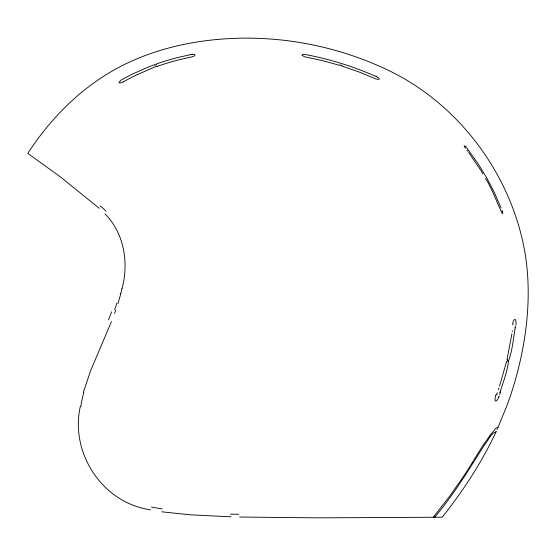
<?xml version="1.0" encoding="UTF-8"?>
<svg xmlns="http://www.w3.org/2000/svg" width="556" height="556" viewBox="0 0 556 556"><rect width="100%" height="100%" fill="white"/><g stroke="black" fill="none" stroke-linecap="round" stroke-linejoin="round"><path stroke-width="0.83" d="M513.098 324.725L512.917 324.217M515.836 325.684L515.794 326.059M515.634 327.387L515.586 327.762M515.224 327.067C513.584 337.895 512.298 350.495 508.816 360.059M512.34 330.778L512.222 331.605M511.909 333.815L506.996 359.614L507.524 359.739M80.342 406.283C69.681 453.383 102.811 503.159 150.794 509.88M122.118 288.369C128.881 262.724 124.252 233.089 104.945 213.879M507.413 360.225L507.322 360.587M508.705 360.538L508.622 360.893M507.267 360.823L507.183 361.185M508.566 361.129L508.455 361.602M120.888 293.492L117.962 303.555M83.407 392.029L90.781 370.282L111.478 321.507M499.559 386.142L506.537 361.546L507.065 361.664M498.899 388.144L498.725 388.644M498.558 389.144L498.391 389.645M499.969 392.48C503.062 382.618 507.315 371.464 508.372 361.956M497.356 392.633L497.224 393.002M496.828 394.121L497.092 393.377M499.67 394.711L500.456 392.112M115.745 310.158L114.571 313.424M495.973 394.982L495.806 395.434M499.135 396.206L498.92 396.796M497.773 428.037L507.093 405.241A357.543 357.543 0 0 0 517.865 370.643C526.039 338.486 530.049 305.042 527.366 271.884A232.7 232.7 0 0 0 523.745 246.134C508.344 169.997 455.996 101.463 385.176 68.819A329.659 329.659 0 0 0 243.799 38.142C204.073 38.538 164.013 45.877 127.901 62.828A214.991 214.991 0 0 0 106.516 74.455C74.615 94.214 48.191 122.014 27.8 153.359L61.243 177.545L99.281 208.34M497.314 429.044L497.085 429.545M496.279 431.303C482.052 462.119 463.259 490.642 442.208 517.205L317.851 517.851L239.615 517.031M473.705 460.215L482.017 446.906L490.246 435.056L495.577 428.613L496.723 427.8L497.87 427.786M473.323 460.861L470.452 465.594M469.917 466.449L469.389 467.304A411.621 411.621 0 0 1 463.12 477.041L449.873 495.931L433.319 517.205M434.646 517.205C453.891 494.777 468.861 469.327 484.735 444.543C488.439 440.609 490.594 433.339 496.035 431.803M123.237 81.864L133.287 76.54A212.635 212.455 -21.7 0 1 137.304 74.587M123.154 81.913L120.263 83.046L118.928 82.559L121.132 80.043L131.543 74.49L148.084 67.116L154.457 64.691L154.617 65.212L156.403 64.566L156.194 64.065A245.099 245.085 -22.2 0 1 177.899 57.497L190.93 54.557M137.311 74.594L157 66.053M231.053 516.795L190.708 514.856L161.671 511.798M375.953 76.408C352.747 66.324 331.001 59.436 306.071 54.662A11.37 3.781 10.7 0 0 305.724 54.613L302.937 54.488L301.88 55.211L304.584 56.788L322.119 60.528L340.008 65.441L340.168 64.927L341.294 65.281L342.162 65.552L341.996 66.067L359.232 72.051L376.183 79.091L379.22 79.327L378.844 78.188L376.732 76.77M465.865 146.826L466.296 147.368M465.393 148.299L464.1 145.922L465.059 146.019A2.029 0.619 51.8 0 1 465.344 146.263M466.79 147.993L467.513 148.939M466.873 150.21L467.735 151.336M467.742 149.23L477.965 163.568L486.618 177.684M468.59 152.469L468.923 152.921M469.264 153.38L480.356 169.663M480.683 170.185L481.01 170.713M481.336 171.248L481.663 171.776M481.982 172.311L482.955 173.924M486.729 177.878L494.256 192.3L501.095 208M485.617 178.518C492.491 189.526 496.654 202.141 502.311 213.601C503.729 213.365 501.54 209.814 502.27 211.044M157.119 66.352L157.146 66.421A241.7 241.658 -16.2 0 1 178.858 59.839L191.591 56.92A3.857 1.244 -11.2 0 0 195.059 55.148A3.857 1.244 -11.2 0 0 192.286 54.3M190.903 54.474A5.011 1.744 -11.3 0 1 192.3 54.252M376.044 76.193A11.155 4.066 24 0 1 376.871 76.575M496.807 394.308A9.153 3.287 -74 0 1 496.237 394.593M500.018 392.272A9.952 2.912 -69.6 0 1 500.337 392.049M512.653 324.009A5.275 1.696 -83.3 0 1 514.953 319.394A5.275 1.696 -83.3 0 1 515.975 324.739M515.468 327.686A11.176 3.468 -80.7 0 1 515.551 327.866M515.37 327.136A10.898 3.03 -85.9 0 1 515.266 326.9M238.719 514.321A346.207 72.454 2.4 0 1 230.462 514.091M162.192 508.879A202.655 190.541 -8 0 1 151.461 507.065M80.828 406.387A140.557 131.869 68.6 0 1 83.866 392.182M111.575 311.846A229.211 148.48 -75.6 0 1 108.573 319.763M116.885 303.117A172.826 123.293 -76.8 0 1 114.689 309.657M121.979 288.342A119.276 91.837 -77.5 0 1 120.749 293.457M100.24 205.928A118.386 83.087 88.2 0 1 106.182 211.301M498.878 396.782A5.247 1.647 -70.4 0 1 495.577 401.05A5.247 1.647 -70.4 0 1 495.827 395.518M465.511 146.409A2.127 0.667 51.8 0 1 465.872 146.819"/></g></svg>
